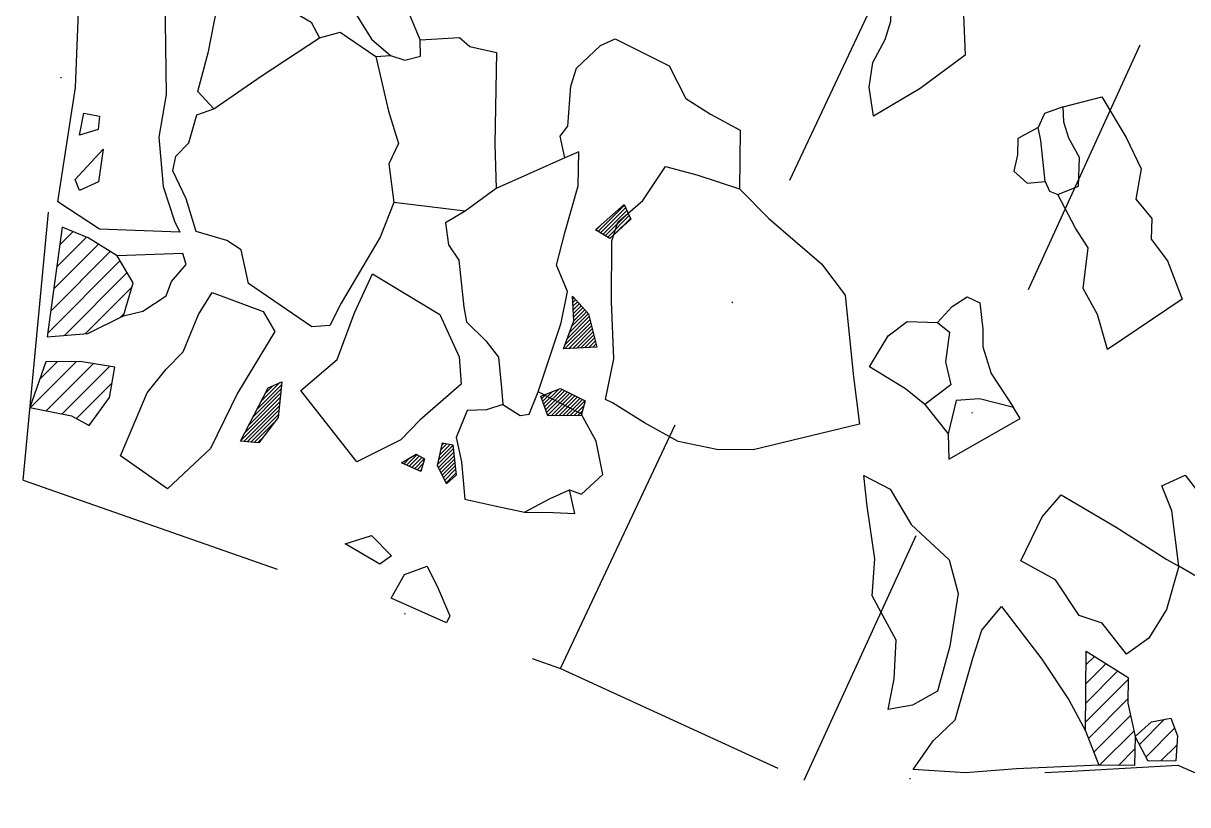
# Model space of a CAD drawing. Header units: metres. Extents: x -902 to -495, y -1464 to -941.
# Drawn here: x -902.4 to -794.2, y -1366.4 to -1293.8 of the extents above; entities that cross this region are included whole.
import ezdxf

# ---------------------------------------------------------------- set-up
doc = ezdxf.new("R2010")
doc.units = ezdxf.units.M
doc.header["$LTSCALE"] = 25
doc.header["$MEASUREMENT"] = 0
doc.linetypes.add('STRICHPUNKTX2', pattern=[2, 1, -0.5, 0, -0.5])
doc.layers.get('0').update_dxf_attribs({"linetype": 'CONTINUOUS'})
for name, color, linetype in [('FEUER', 1, 'CONTINUOUS'), ('GRABUNGSGRENZE', 3, 'STRICHPUNKTX2'), ('KNOCHEN', 2, 'CONTINUOUS'), ('KNOCHENSCHRAFF', 2, 'CONTINUOUS'), ('STEINE', 4, 'CONTINUOUS')]:
    doc.layers.add(name, color=color, linetype=linetype)

# ---------------------------------------------------------------- blocks, each defined once
blk = doc.blocks.new('*X3')
at = {"color": 0}
for p, q in [((-848.97, -1313.18), (-846.52, -1310.73)), ((-848.74, -1313.31), (-846.41, -1310.98)), ((-848.52, -1313.45), (-846.3, -1311.22)), ((-848.3, -1313.58), (-846.19, -1311.46)), ((-848.08, -1313.71), (-846.07, -1311.7)), ((-847.37, -1313.35), (-845.96, -1311.95)), ((-849.19, -1313.05), (-848.75, -1312.62)), ((-851.34, -1319.45), (-851.23, -1319.33)), ((-851.32, -1319.78), (-851.06, -1319.52)), ((-851.31, -1320.12), (-850.89, -1319.7)), ((-851.29, -1320.45), (-850.72, -1319.88)), ((-851.27, -1320.79), (-850.55, -1320.07)), ((-851.83, -1323.12), (-849.8, -1321.08)), ((-851.63, -1322.56), (-849.87, -1320.8)), ((-851.43, -1322.01), (-850.04, -1320.62)), ((-851.25, -1321.13), (-850.38, -1320.25)), ((-851.24, -1321.46), (-850.21, -1320.44)), ((-852.08, -1324.07), (-849.65, -1321.65)), ((-852.03, -1323.67), (-849.73, -1321.37)), ((-851.7, -1324.05), (-849.58, -1321.93)), ((-851.33, -1324.03), (-849.51, -1322.21)), ((-850.95, -1324.01), (-849.44, -1322.49)), ((-850.58, -1323.99), (-849.37, -1322.78)), ((-850.2, -1323.96), (-849.3, -1323.06)), ((-849.83, -1323.94), (-849.22, -1323.34)), ((-849.45, -1323.92), (-849.15, -1323.62)), ((-880.65, -1329.67), (-878.4, -1327.42)), ((-880.28, -1328.94), (-878.55, -1327.21)), ((-879.9, -1328.21), (-879.2, -1327.5)), ((-881.78, -1331.85), (-878.52, -1328.59)), ((-881.41, -1331.13), (-878.48, -1328.2)), ((-881.03, -1330.4), (-878.44, -1327.81)), ((-854.21, -1328.67), (-853.81, -1328.28)), ((-854.12, -1328.94), (-853.22, -1328.04)), ((-854.03, -1329.2), (-852.63, -1327.81)), ((-853.94, -1329.47), (-852.29, -1327.82)), ((-853.85, -1329.73), (-852.06, -1327.94)), ((-853.76, -1329.99), (-851.82, -1328.06)), ((-853.67, -1330.26), (-851.58, -1328.17)), ((-853.34, -1330.29), (-851.35, -1328.29)), ((-852.99, -1330.28), (-851.11, -1328.41)), ((-852.63, -1330.28), (-850.88, -1328.53)), ((-852.27, -1330.28), (-850.64, -1328.65)), ((-851.92, -1330.27), (-850.41, -1328.76)), ((-882.16, -1332.58), (-878.56, -1328.99)), ((-881.9, -1332.68), (-878.6, -1329.38)), ((-881.57, -1332.7), (-878.64, -1329.77)), ((-851.56, -1330.27), (-850.17, -1328.88)), ((-851.2, -1330.27), (-850.3, -1329.36)), ((-881.24, -1332.73), (-878.68, -1330.16)), ((-880.92, -1332.76), (-879.06, -1330.9)), ((-850.85, -1330.27), (-850.44, -1329.86)), ((-880.59, -1332.78), (-880.24, -1332.44)), ((-863.77, -1334.35), (-862.47, -1333.05)), ((-863.67, -1333.9), (-862.72, -1332.95)), ((-863.58, -1333.45), (-863.02, -1332.89)), ((-863.48, -1333), (-863.31, -1332.83)), ((-867.01, -1334.77), (-866.42, -1334.17)), ((-866.77, -1334.87), (-865.79, -1333.89)), ((-866.53, -1334.98), (-865.56, -1334.02)), ((-866.28, -1335.09), (-865.34, -1334.15)), ((-863.86, -1334.79), (-862.43, -1333.36)), ((-863.79, -1335.08), (-862.39, -1333.68)), ((-863.68, -1335.32), (-862.36, -1334)), ((-866.04, -1335.2), (-865.12, -1334.28)), ((-865.79, -1335.31), (-865.25, -1334.76)), ((-863.56, -1335.56), (-862.32, -1334.31)), ((-863.45, -1335.8), (-862.28, -1334.63)), ((-863.33, -1336.03), (-862.25, -1334.95)), ((-863.22, -1336.27), (-862.21, -1335.26)), ((-865.55, -1335.42), (-865.39, -1335.27)), ((-863.1, -1336.51), (-862.17, -1335.58))]:
    blk.add_line(p, q, dxfattribs=at)
blk = doc.blocks.new('*X5')
at = {"color": 0}
for p, q in [((-898.99, -1314.42), (-897.76, -1313.18)), ((-899.55, -1318.51), (-895.4, -1314.36)), ((-899.27, -1316.46), (-896.51, -1313.7)), ((-899.83, -1320.56), (-894.3, -1315.03)), ((-900.11, -1322.61), (-893.39, -1315.88)), ((-898.55, -1322.82), (-892.73, -1316.99)), ((-896.64, -1322.67), (-892.27, -1318.3)), ((-893.34, -1321.14), (-893, -1320.8)), ((-901.72, -1329.52), (-897.45, -1325.25)), ((-900.86, -1326.89), (-899.24, -1325.27)), ((-900.25, -1329.82), (-895.88, -1325.45)), ((-898.78, -1330.11), (-894.37, -1325.7)), ((-897.44, -1330.55), (-894.14, -1327.24)), ((-896.3, -1331.18), (-896.17, -1331.04)), ((-803.65, -1355.19), (-801.77, -1353.31)), ((-803.64, -1353.41), (-802.85, -1352.63)), ((-803.66, -1356.97), (-800.68, -1353.99)), ((-803.67, -1358.75), (-799.7, -1354.78)), ((-803.4, -1360.25), (-799.73, -1356.57)), ((-802.91, -1361.52), (-799.48, -1358.1)), ((-798.66, -1360.81), (-796.33, -1358.48)), ((-802.37, -1362.75), (-799.16, -1359.55)), ((-798.06, -1361.98), (-795.4, -1359.31)), ((-800.62, -1362.77), (-799.08, -1361.23)), ((-796.67, -1362.35), (-795.18, -1360.87))]:
    blk.add_line(p, q, dxfattribs=at)

msp = doc.modelspace()

# ---------------------------------------------------------------- linework, layer by layer
at = {"layer": 'GRABUNGSGRENZE', "flags": 128}
for points in [[(-902.39, -1336.27), (-896.63, -1275.2), (-900.06, -1100.48), (-891.13, -941.29), (-826.14, -967.01), (-721.27, -1023.5), (-704.34, -1036.66), (-685.62, -1047.17), (-606.62, -1086.77)], [(-902.39, -1336.27), (-852.45, -1353.75), (-829.81, -1364.14), (-817.87, -1363.94), (-804.96, -1363.28), (-795.11, -1362.74), (-786.9, -1366.34), (-758.12, -1381.3), (-497.05, -1463.77)]]:
    msp.add_lwpolyline(points, dxfattribs=at)
at = {"layer": 'GRABUNGSGRENZE'}
for points in [[(-852.45, -1353.75), (-703.66, -1037.04)], [(-829.81, -1364.14), (-685.09, -1047.42)]]:
    msp.add_lwpolyline(points, dxfattribs=at)
at = {"layer": 'KNOCHEN'}
for points in [[(-849.22, -1313.03), (-846.55, -1310.67), (-845.92, -1312.03), (-847.89, -1313.83), (-849.22, -1313.03)], [(-852.18, -1324.08), (-851.24, -1321.48), (-851.36, -1319.19), (-849.87, -1320.81), (-849.08, -1323.9), (-852.18, -1324.08)], [(-882.19, -1332.65), (-879.64, -1327.7), (-878.37, -1327.13), (-878.7, -1330.44), (-880.51, -1332.79), (-882.19, -1332.65)], [(-853.65, -1330.29), (-854.28, -1328.46), (-852.46, -1327.74), (-850.16, -1328.89), (-850.55, -1330.26), (-853.65, -1330.29)], [(-863.05, -1336.61), (-863.88, -1334.89), (-863.44, -1332.81), (-862.47, -1333), (-862.15, -1335.79), (-863.05, -1336.61)], [(-867.24, -1334.67), (-865.87, -1333.84), (-865.11, -1334.29), (-865.45, -1335.46), (-867.24, -1334.67)]]:
    msp.add_lwpolyline(points, dxfattribs=at)
at = {"layer": 'STEINE'}
for points in [[(-896.87, -1283.43), (-892.18, -1284.36), (-889.73, -1286.01), (-889.25, -1289.21), (-889.11, -1300.44), (-889.79, -1304.41), (-889.39, -1308.98), (-888.35, -1312.22), (-887.84, -1313.24), (-895.31, -1312.94), (-899.19, -1310.43), (-897.55, -1299.8), (-896.87, -1283.43)], [(-865.46, -1296.9), (-865.52, -1295.37), (-867.02, -1291.73), (-869.08, -1289.2), (-871.22, -1287.7), (-872.94, -1289.08), (-871.95, -1292.22), (-870.04, -1295.31), (-868.25, -1296.82), (-866.93, -1297.26), (-865.46, -1296.9)], [(-823.39, -1302.45), (-823.77, -1299.76), (-823.43, -1297.47), (-822.28, -1295.33), (-821.78, -1293.65), (-821.7, -1292.02), (-818.61, -1290.17), (-815.03, -1293.04), (-814.85, -1296.8), (-819.04, -1299.88), (-823.39, -1302.45)], [(-884.68, -1301.78), (-886.16, -1300.16), (-885.18, -1296.45), (-884.39, -1292.48), (-883.48, -1292.01), (-881.5, -1292.5), (-879.16, -1292.89), (-877.58, -1292.57), (-875.64, -1293.73), (-874.87, -1295.19)], [(-884.68, -1301.78), (-880.28, -1298.74), (-874.87, -1295.19), (-872.94, -1294.67), (-869.62, -1296.93), (-868.46, -1302), (-867.53, -1304.99), (-868.43, -1306.88), (-867.94, -1310.48), (-869.23, -1313.7), (-872.84, -1319.82), (-873.89, -1321.91), (-875.57, -1322.03), (-881.45, -1318.01), (-882.13, -1314.87), (-883.46, -1314.01), (-886.31, -1313.17), (-887.25, -1310.13), (-888.49, -1307.55), (-888.2, -1306.18), (-886.99, -1304.95), (-886.25, -1302.35), (-884.68, -1301.78)], [(-865.52, -1295.37), (-861.86, -1295.14), (-860.89, -1296), (-858.4, -1296.54), (-858.58, -1305.07), (-858.45, -1309.19)], [(-852.07, -1306.34), (-852.49, -1304.31), (-851.79, -1303.39), (-851.51, -1299.68), (-850.97, -1298), (-848.75, -1295.9), (-847.38, -1295.28), (-842.38, -1297.78), (-840.83, -1300.82), (-838.53, -1302.27), (-835.78, -1303.77), (-835.84, -1309.21)], [(-869.62, -1296.93), (-868.25, -1296.82)], [(-807.44, -1308.52), (-807.02, -1309.44), (-806.26, -1309.73), (-804.33, -1308.96), (-804.25, -1306.31), (-805.23, -1304.49), (-805.7, -1303.02), (-805.76, -1301.6), (-807.49, -1302.22), (-808.09, -1303.5)], [(-805.76, -1301.6), (-802.16, -1300.66), (-799.9, -1304.45), (-798.5, -1307.34), (-798.99, -1310.18), (-797.5, -1311.95), (-797.59, -1313.88), (-796.05, -1315.9), (-794.7, -1319.45), (-801.62, -1324.13), (-802.56, -1320.88), (-803.9, -1318.46), (-803.42, -1314.69), (-804.61, -1312.87), (-806.26, -1309.73)], [(-897.16, -1304.21), (-896.77, -1302.18), (-895.29, -1302.47), (-895.43, -1303.69), (-897.16, -1304.21)], [(-807.44, -1308.52), (-807.82, -1304.72), (-808.09, -1303.5), (-809.96, -1304.53), (-810, -1306.06), (-810.34, -1307.58), (-809.11, -1308.69), (-807.44, -1308.52)], [(-897.17, -1309.35), (-897.58, -1308.33), (-894.96, -1305.52), (-895.39, -1308.57), (-897.17, -1309.35)], [(-850.75, -1305.77), (-852.07, -1306.34), (-858.45, -1309.19), (-861.33, -1311.29), (-863.15, -1312.38), (-862.88, -1314.41), (-861.9, -1315.82), (-861.46, -1320.19), (-861.19, -1321.56), (-859.4, -1323.32), (-858.22, -1324.84), (-857.94, -1327.73), (-857.83, -1329.25), (-856.2, -1330.26), (-855.38, -1330.15), (-854.54, -1328.06), (-852.4, -1321.64), (-851.82, -1318.74), (-852.85, -1316.31), (-852.06, -1313.3), (-850.83, -1308.92), (-850.75, -1305.77)], [(-848.28, -1328.77), (-847.5, -1325), (-847.74, -1319.67), (-847.69, -1314.03), (-847.14, -1312.3), (-844.82, -1310.3), (-842.71, -1307.13), (-839.81, -1307.92), (-835.84, -1309.21), (-833.12, -1311.98), (-828.21, -1316.16), (-826, -1319.09), (-825.23, -1326.66), (-824.68, -1331.07), (-834.57, -1333.44), (-837.93, -1333.41), (-841.54, -1332.68), (-844.66, -1330.93), (-847.62, -1329.07), (-848.28, -1328.77)], [(-861.33, -1311.29), (-867.94, -1310.48)], [(-900.16, -1322.94), (-896.4, -1322.65), (-893.06, -1321), (-892.17, -1317.94), (-893.66, -1315.42), (-896.37, -1313.76), (-898.76, -1312.76), (-900.16, -1322.94)], [(-893.06, -1321), (-891.28, -1320.58), (-889.11, -1319.14), (-888.61, -1317.81), (-887.25, -1316.23), (-887.57, -1315.21), (-893.66, -1315.42)], [(-876.59, -1327.93), (-873.21, -1325.06), (-871.62, -1320.73), (-869.92, -1317.11), (-863.69, -1320.87), (-861.88, -1324.82), (-861.71, -1327.35), (-865.54, -1330.69), (-867.3, -1332.53), (-871.4, -1334.55), (-876.59, -1327.93)], [(-889.11, -1325.95), (-887.54, -1324.36), (-886.1, -1320.89), (-884.84, -1318.85), (-880.1, -1320.59), (-879.02, -1322.46), (-882.48, -1328.18), (-884.98, -1333.33), (-888.97, -1337.08), (-893.36, -1334.01), (-890.87, -1328.15), (-889.11, -1325.95)], [(-817.44, -1321.61), (-816.08, -1320.13), (-814.67, -1319.25), (-813.49, -1319.8), (-813.22, -1322.24), (-813.21, -1323.87), (-812.43, -1326.35), (-810.37, -1329.53)], [(-818.6, -1329.24), (-820.39, -1327.79), (-823.76, -1325.73), (-822.01, -1322.87), (-820.24, -1321.53), (-817.44, -1321.61), (-816.32, -1322.52), (-816.7, -1325.27), (-816.18, -1327.4), (-818.6, -1329.24)], [(-901.78, -1329.51), (-897.91, -1330.29), (-896.28, -1331.19), (-894.37, -1328.58), (-893.88, -1325.78), (-897.09, -1325.25), (-900.29, -1325.28), (-901.78, -1329.51)], [(-857.83, -1329.25), (-859.35, -1329.72), (-861.13, -1329.79), (-862.17, -1332.29), (-861.65, -1334.57), (-861.37, -1338.02), (-858.57, -1338.66), (-855.82, -1339.25), (-853.44, -1337.96), (-851.62, -1337.18), (-850.5, -1337.58), (-848.53, -1335.73), (-849.16, -1332.64), (-850.56, -1330.11), (-854.54, -1328.06)], [(-810.37, -1329.53), (-813.52, -1328.7), (-815.71, -1328.87), (-816.45, -1331.97), (-816.38, -1334.31), (-809.75, -1330.55), (-810.37, -1329.53)], [(-818.6, -1329.24), (-816.45, -1331.97)], [(-822.03, -1357.57), (-821.45, -1354.72), (-821.27, -1351.12), (-823.49, -1347.02), (-823.26, -1343.56), (-823.96, -1338.69), (-824.29, -1335.84), (-821.84, -1337.1), (-819.88, -1340.38), (-816.35, -1343.66), (-815.51, -1346.8), (-816.29, -1351.69), (-817.42, -1355.86), (-819.75, -1357.15), (-822.03, -1357.57)], [(-788.09, -1350.9), (-790.61, -1347.62), (-792.45, -1345.75), (-795.01, -1344.25), (-795.66, -1339.12), (-796.59, -1336.79), (-794.41, -1335.81), (-791.38, -1339.75), (-790.1, -1341.92), (-787.96, -1342.36), (-785.86, -1350.27), (-787.99, -1351)], [(-855.82, -1339.25), (-853.12, -1339.28), (-851.14, -1339.36), (-851.62, -1337.18)], [(-799.87, -1352.42), (-802.13, -1349.54), (-804.27, -1348.84), (-806.48, -1345.51), (-809.69, -1343.76), (-807.69, -1339.68), (-805.93, -1337.63), (-800.83, -1340.64), (-796.13, -1343.65), (-795.01, -1344.25), (-796.14, -1348.27), (-797.8, -1350.93), (-799.87, -1352.42)], [(-872.46, -1342.18), (-870.03, -1341.4), (-868.18, -1343.31), (-869.24, -1344.08), (-872.46, -1342.18)], [(-863.05, -1349.52), (-868.2, -1347.22), (-866.95, -1345.03), (-864.87, -1344.25), (-863.84, -1346.32), (-862.75, -1348.86), (-863.05, -1349.52)], [(-819.7, -1363.15), (-817.84, -1360.49), (-815.78, -1358.54), (-814.14, -1352.79), (-813.3, -1350.19), (-811.49, -1347.99), (-807.74, -1352.89), (-805.22, -1356.68), (-803.67, -1359.56), (-802.43, -1362.75), (-810.1, -1363.07), (-814.82, -1363.46), (-819.7, -1363.15)], [(-803.67, -1359.56), (-803.63, -1352.14), (-799.7, -1354.6), (-799.73, -1356.99), (-799.05, -1360.08), (-799.13, -1362.78), (-802.43, -1362.75)], [(-799.05, -1360.08), (-797.53, -1358.7), (-795.76, -1358.38), (-795.13, -1360), (-795.27, -1362.34), (-797.86, -1362.36), (-799.05, -1360.08)]]:
    msp.add_lwpolyline(points, dxfattribs=at)

# ---------------------------------------------------------------- block references
at = {"layer": 'FEUER'}
msp.add_blockref('*X5', (0, 0), dxfattribs=at)
at = {"layer": 'KNOCHENSCHRAFF'}
msp.add_blockref('*X3', (0, 0), dxfattribs=at)

doc.saveas('drawing.dxf')
